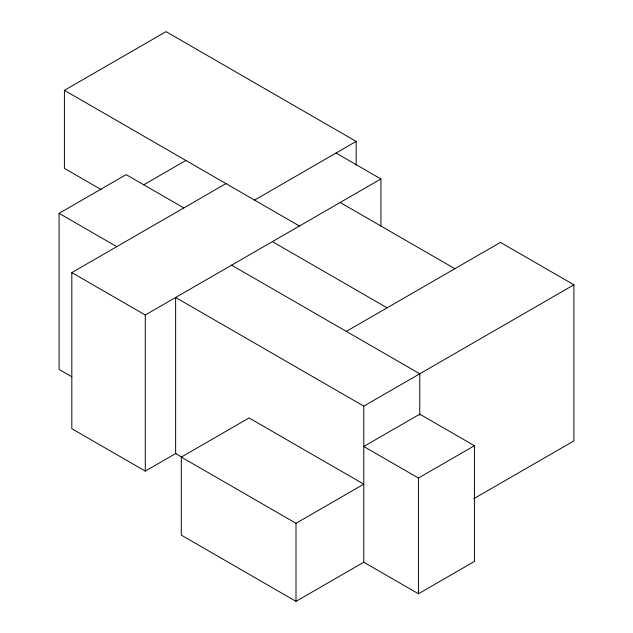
<?xml version="1.0" encoding="UTF-8"?>
<svg xmlns="http://www.w3.org/2000/svg" width="633" height="633" viewBox="0 0 633 633"><rect width="100%" height="100%" fill="white"/><g stroke="black" fill="none" stroke-linecap="round" stroke-linejoin="round"><path stroke-width="0.95" d="M101.233 189.639L64.408 168.37L64.408 90.329L166.036 31.65L356.165 141.42L356.165 165.134M71.814 376.777L59.091 369.435L59.091 213.337L126.141 174.621L183.831 207.933M143.746 184.789L185.888 160.458M176.109 453.307L145.281 471.102L71.822 428.691L71.822 272.594L225.965 183.602M254.537 200.099L356.165 141.42M71.822 272.594L145.281 315.005L380.931 178.957L380.931 226.385M346.306 331.383L500.45 242.392L573.909 284.803L573.909 440.9L473.721 498.741M181.307 457.081L249.086 417.946L363.785 484.166L295.999 523.301L181.307 457.081L181.307 535.13L295.999 601.35L363.785 562.215L418.437 593.77L474.426 561.447L474.426 445.719L419.766 414.164L363.785 446.487L418.437 478.042L474.426 445.719M181.616 457.042L175.626 453.584L175.626 297.486L363.785 406.117L573.909 284.803M336.036 153.044L380.931 178.957M340.174 202.489L454.874 268.709M64.408 90.329L299.425 226.013M272.396 241.624L387.087 307.836M231.615 265.164L419.766 373.794L419.766 415.288M59.091 213.337L116.773 246.641M418.437 478.042L418.437 593.77M363.785 406.117L363.785 562.215M295.999 523.301L295.999 601.35M145.281 315.005L145.281 471.102"/></g></svg>
